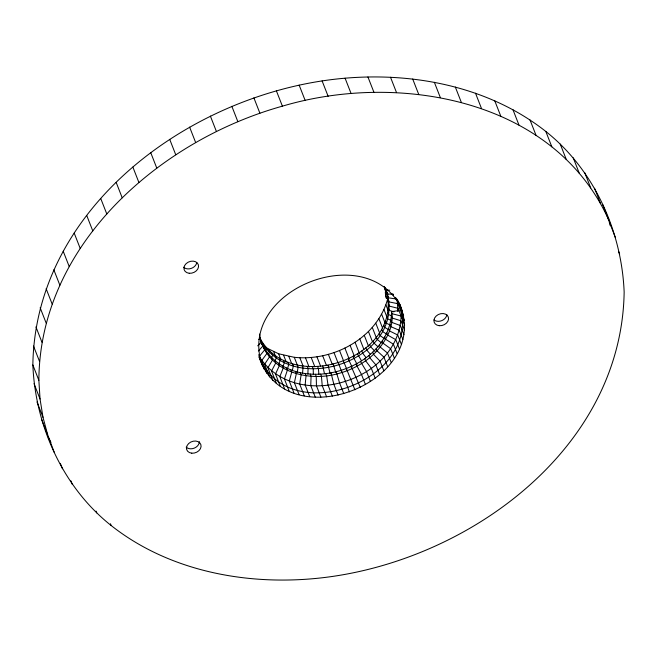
<?xml version="1.0" encoding="UTF-8"?>
<svg xmlns="http://www.w3.org/2000/svg" width="657" height="657" viewBox="0 0 657 657"><rect width="100%" height="100%" fill="white"/><g stroke="black" fill="none" stroke-linecap="round" stroke-linejoin="round"><path stroke-width="0.99" d="M32.85 364.955C35.347 204.163 196.238 90.756 345.081 78.199C415.232 72.221 489.662 87.143 545.811 131.449C594.092 169.752 621.653 231.075 624.15 292.037C621.653 452.837 460.762 566.244 311.919 578.801C241.76 584.779 167.33 569.857 111.181 525.551C62.9 487.248 35.347 425.917 32.85 364.955L38.87 380.337L40.044 399.021L43.001 417.318L47.747 435.115L54.244 452.303M38.87 380.337C39.617 244.749 159.725 140.368 282.395 106.163C398.635 71.597 554.467 99.026 608.784 220.07M259.663 337.764C291.223 396.097 402.782 358.221 386.636 291.683C407.102 359.634 290.139 399.826 259.778 338.462M391.629 311.64C394.414 325.847 386.267 340.383 377.028 350.813C366.376 362.253 352.168 370.096 337.057 373.907C309.546 381.389 273.107 372.864 261.929 343.948C290.484 399.776 390.151 372.379 391.629 311.64L398.947 310.539M397.986 311.18L397.058 299.124M259.195 357.408C286.682 438.851 432.963 382.349 399.448 303.641C424.619 378.99 290.484 430.844 259.17 357.383M307.87 374.145L308.076 368.511L307.213 366.319M397.83 311.131L398.085 308.338L389.478 306.154L388.615 303.953M302.491 373.57L303.025 367.969L302.163 365.768M297.235 372.65L298.097 367.091L294.295 357.301L278.593 353.762L265.814 347.578M292.349 370.458L293.326 365.892L292.464 363.691M294.295 357.301C333.51 361.572 377.627 337.846 387.852 298.212M287.503 368.856L288.727 364.364L287.873 362.171M282.88 366.935L284.35 362.533L283.487 360.34M278.699 364.216L280.202 360.406L279.348 358.205M275.053 360.767L276.326 357.991L275.464 355.79M271.325 357.983L272.729 355.306L271.875 353.105M268.434 354.082L269.452 352.366L268.59 350.173M265.403 350.83L266.496 349.195L265.633 346.995M264.245 369.333L259.219 356.521L264.656 349.91L263.794 347.709M258.406 350.969L262.792 346.149L260.451 340.047L261.314 342.24L257.692 345.845M258.759 339.538L260.238 338.207L259.564 334.076M384.23 286.395L386.053 290.049L389.708 290.23M393.091 294.426L387.499 293.876L385.191 287.856L386.053 290.049M396.114 298.976L388.558 297.851L387.696 295.658M388.106 294.648L386.201 294.262L384.682 287.963L385.544 290.164L386.464 298.459L388.377 298.943M392.492 313.841L401.099 316.033C399.054 381.939 295.165 412.785 259.219 356.521M393.954 311.845L389.33 310.408L388.468 308.215M391.621 315.738L388.772 314.695L387.909 312.494M391.556 320.583L387.811 318.974L386.948 316.773M390.127 325.043L386.447 323.219L385.593 321.027M388.739 329.699L384.698 327.416L383.836 325.215M386.488 334.043L382.563 331.53L381.701 329.329M384.6 338.823L380.058 335.53L379.196 333.337M381.561 342.962L377.2 339.406L376.346 337.205M378.161 346.937L374.014 343.126L373.151 340.926M375.073 351.388L370.507 346.658L369.645 344.465M400.827 307.164C365.44 238.319 236.208 291.035 262.192 365.218M370.376 354.287L366.705 350L365.85 347.799M366.031 357.613L362.639 353.121L361.777 350.92M361.432 360.693L357.465 353.795M357.071 364.315L352.932 356.414M48.216 436.921L50.95 442.416M351.988 366.852L348.202 358.763M346.724 369.078L343.324 360.816M602.748 204.688L615.272 237.259M594.552 188.222L600.58 203.596M618.598 251.434L619.666 254.152M584.689 172.569L590.725 187.943M573.233 157.828L579.26 173.202M560.249 144.088L566.277 159.47M545.811 131.449L551.839 146.823M530.018 119.968L536.046 135.342M512.969 109.727L518.997 125.109M494.754 100.792L500.79 116.166M475.504 93.204L481.532 108.586M455.326 87.028L461.354 102.41M434.351 82.289L440.379 97.671M412.703 79.021L418.731 94.403M390.513 77.247L396.541 92.629M367.928 76.976L373.956 92.35M345.081 78.199L351.109 93.581M322.111 80.926L328.139 96.3M299.157 85.131L305.185 100.505M276.367 90.789L282.395 106.163M398.865 302.31L402.454 311.459M397.403 299.526L398.774 303.041M397.436 300.077L403.636 315.902M395.621 297.375L396.311 299.132M404.375 320.476L397.797 303.674L389.215 301.949L388.353 299.756M392.763 293.687L393.444 295.445M398.085 308.338L404.671 325.149M404.515 329.888L400.934 320.764L392.344 318.103L391.482 315.902M403.899 334.668L400.318 325.527L391.786 322.382L390.923 320.189M387.433 300.126L388.542 302.951M402.848 339.455L399.251 330.282L390.825 326.66L389.962 324.468M386.464 298.459L385.602 296.266L385.339 292.061M385.938 304.889L388.517 311.475M401.353 344.227L397.74 335.013L389.461 330.914L388.607 328.714M384.008 309.611L387.318 318.054M399.423 348.941L395.793 339.677L387.712 335.103L386.85 332.91M381.668 314.251L385.331 323.597M397.083 353.581L393.428 344.252L385.577 339.217L384.715 337.016M378.917 318.785L382.563 328.081M394.331 358.114L390.644 348.711L383.072 343.225L382.21 341.024M375.779 323.178L379.771 333.362M391.194 362.508L387.474 353.023L380.214 347.093L379.36 344.9M372.273 327.416L376.609 338.462M387.687 366.746L383.934 357.162L377.028 350.813L376.165 348.612M368.429 331.457L372.371 341.525M383.836 370.786L380.042 361.112L373.521 354.353L372.659 352.152M364.249 335.292L368.528 346.198M379.664 374.621L375.829 364.832L369.719 357.687L368.864 355.494M359.781 338.889L363.896 349.393M375.196 378.218L371.312 368.306L365.653 360.808L364.791 358.607M355.043 342.223L359.502 353.597M370.458 381.553L366.524 371.517L360.479 361.49M253.889 97.86L259.909 113.234M350.066 345.278L354.484 356.562M365.481 384.616L361.49 374.441L355.946 364.109M344.876 348.038L349.253 359.223M360.291 387.367L351.216 366.45M339.505 350.485L343.488 360.644M354.92 389.815L346.338 368.511M338.306 362.574L341.32 370.983M341.32 370.269L349.409 391.925M333.994 352.595L337.944 362.656M333.189 364.019L335.809 372.552M336.203 371.706L339.579 382.957L343.792 393.691M231.847 106.311L237.867 121.685M328.377 354.361L332.286 364.331M327.999 365.144L330.225 373.767M331.013 372.831L333.822 384.222L338.092 395.112M322.677 355.774L326.414 365.317M322.776 365.941L324.468 373.71M325.79 373.628L326.652 375.829L328.032 385.117L332.36 396.163M316.945 356.825L320.641 366.269M317.553 366.401L318.415 368.593L318.891 374.211M320.567 374.088L321.429 376.289L322.226 385.651L326.611 396.836M311.196 357.507L314.859 366.852M312.354 366.524L313.208 368.725L313.348 374.359M315.368 374.219L316.222 376.412L316.452 385.807L320.903 397.148M305.489 357.819L309.11 367.066M210.38 116.084L216.408 131.457M310.227 374.005L311.081 376.206L310.753 385.585L315.253 397.083M299.838 357.745L303.074 365.99M305.177 373.463L306.039 375.656L305.144 385.002L309.71 396.631M300.249 372.585L301.111 374.786L299.682 384.041L304.298 395.818M295.478 371.386L296.34 373.578L294.385 382.719L299.05 394.635M288.883 356.488L291.7 363.674M290.887 369.858L291.741 372.059L289.285 381.044L294.007 393.091M283.635 355.306L286.238 361.941M286.501 368.027L287.364 370.228L284.424 379.023L289.195 391.194M278.593 353.762L280.802 359.395M189.618 127.113L195.646 142.495M282.362 365.9L283.216 368.092L279.825 376.666L284.637 388.96M278.478 363.485L279.34 365.678L275.521 373.997L280.375 386.398M273.78 351.865L275.603 356.521M274.889 360.8L275.743 362.993L271.53 371.024L276.433 383.532M269.23 349.631L269.953 351.479M271.604 357.86L272.466 360.061L267.884 367.772L272.819 380.37M268.647 354.69L269.51 356.882L264.607 364.257L269.575 376.937M263.022 343.603L263.884 345.804M266.036 351.298L266.898 353.491L261.716 360.496L266.709 373.25M260.78 340.022L261.642 342.215M258.694 354.714L259.384 356.472M169.703 139.341L175.731 154.724M150.749 152.687L156.768 168.069M132.862 167.075L138.89 182.449M116.174 182.4L122.194 197.782M100.767 198.586L106.795 213.968M86.757 215.529L92.777 230.903M74.208 233.112L80.236 248.494M63.212 251.237L69.24 266.619M53.833 269.797L59.861 285.179M46.13 288.669L52.149 304.051M40.151 307.739L46.171 323.121M35.921 326.89L41.949 342.264M110.475 523.744L111.181 525.551M33.491 346.001L39.51 361.383M96.037 511.097L96.751 512.903M34.016 383.639L40.044 399.021M70.882 480.809L72.303 484.431M36.981 401.936L43.001 417.318M60.313 463.349L62.44 468.778M41.728 419.733L47.747 435.115M609.244 221.877L610.296 225.836M260.238 338.207L261.314 342.24M259.802 337.624L260.238 339.234M384.912 287.774L385.544 290.164M199.367 441.619A7.514 5.847 -21.4 0 1 194.398 448.082A7.514 5.847 -21.4 0 1 186.186 447.138M196.763 262.66A7.514 5.847 -21.4 0 1 191.31 268.385A7.514 5.847 -21.4 0 1 183.656 267.227M446.826 314.613A7.514 5.847 -21.4 0 1 441.865 320.6A7.514 5.847 -21.4 0 1 434.022 319.975M191.778 453.182A7.514 5.847 -21.4 0 0 200.87 444.641A7.514 5.847 -21.4 0 0 188.682 443.524A7.514 5.847 -21.4 0 0 191.778 453.182M189.249 273.271A7.514 5.847 -21.4 0 0 198.34 264.73A7.514 5.847 -21.4 0 0 186.145 263.613A7.514 5.847 -21.4 0 0 189.249 273.271M439.254 325.7A7.514 5.847 -21.4 0 0 448.345 317.159A7.514 5.847 -21.4 0 0 436.149 316.042A7.514 5.847 -21.4 0 0 439.254 325.7"/></g></svg>
